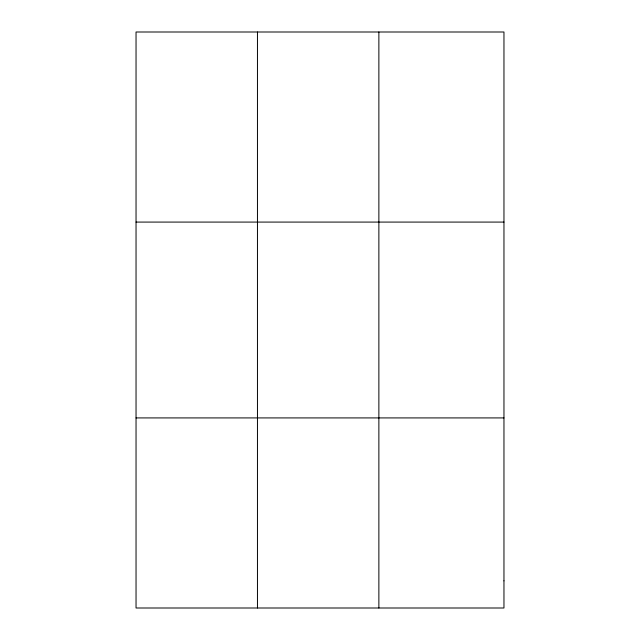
<?xml version="1.0" encoding="UTF-8"?>
<svg xmlns="http://www.w3.org/2000/svg" width="640" height="640" viewBox="0 0 640 640"><rect width="100%" height="100%" fill="white"/><g stroke="black" fill="none" stroke-linecap="round" stroke-linejoin="round"><path stroke-width="0.96" d="M257.456 32L257.456 608M378.872 32L378.872 608M136.04 222.08L503.96 222.08M136.04 417.92L503.96 417.92M503.96 580.848L503.96 608L136.04 608L136.04 32L503.96 32L503.96 580.848"/></g></svg>
